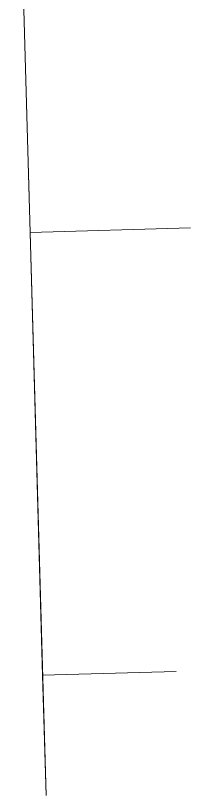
# Model space of a CAD drawing. Header units: inches. Extents: x 4899096 to 4904100, y 867195 to 869771.
# Drawn here: x 4904052.4 to 4904086.2, y 867877.1 to 868028.3 of the extents above; entities that cross this region are included whole.
import ezdxf

# ---------------------------------------------------------------- set-up
doc = ezdxf.new("R2010")
doc.units = ezdxf.units.IN
doc.header["$MEASUREMENT"] = 0
doc.layers.add('Level 28', color=7, linetype='Continuous', lineweight=0)

msp = doc.modelspace()

# ---------------------------------------------------------------- linework, layer by layer
at = {"layer": 'Level 28', "color": 0, "lineweight": 5}
for p, q in [((4904052.35, 868086.19), (4904058.25, 867877.14)), ((4904055.17, 867986.22), (4904052.35, 868086.19)), ((4904052.35, 868086.19), (4904058.25, 867877.14)), ((4904086.2, 867987.1), (4904055.17, 867986.22)), ((4904086.2, 867987.1), (4904055.17, 867986.22)), ((4904086.2, 867987.1), (4904055.17, 867986.22)), ((4904055.17, 867986.22), (4904057.59, 867900.41)), ((4904083.43, 867901.14), (4904057.59, 867900.41)), ((4904057.59, 867900.41), (4904058.25, 867877.14))]:
    msp.add_line(p, q, dxfattribs=at)

doc.saveas('drawing.dxf')
